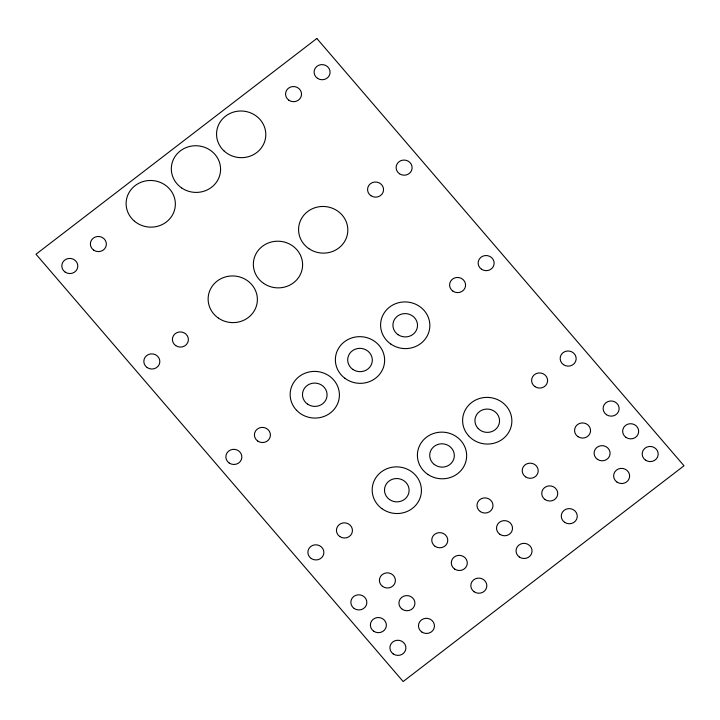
<?xml version="1.0" encoding="UTF-8"?>
<svg xmlns="http://www.w3.org/2000/svg" width="720" height="720" viewBox="0 0 720 720"><rect width="100%" height="100%" fill="white"/><g stroke="black" fill="none" stroke-linecap="round" stroke-linejoin="round"><path stroke-width="1.08" d="M316.845 38.475L36 254.223L403.155 681.525L684 465.777L316.845 38.475M296.586 410.301A24.642 23.328 5.1 0 0 338.256 402.012A24.642 23.328 5.1 0 0 309.492 371.898A24.642 23.328 5.1 0 0 296.586 410.301M390.87 344.097A24.642 23.328 5.1 0 0 429.732 327.771A24.642 23.328 5.1 0 0 395.055 303.912A24.642 23.328 5.1 0 0 390.87 344.097M344.817 378.234A24.642 23.328 5.1 0 0 384.39 363.501A24.642 23.328 5.1 0 0 350.802 338.265A24.642 23.328 5.1 0 0 344.817 378.234M427.806 474.39A24.642 23.328 5.1 0 0 466.551 457.821A24.642 23.328 5.1 0 0 431.712 434.178A24.642 23.328 5.1 0 0 427.806 474.39M381.906 508.644A24.642 23.328 5.1 0 0 421.236 493.362A24.642 23.328 5.1 0 0 387.27 468.594A24.642 23.328 5.1 0 0 381.906 508.644M468.513 435.708A24.642 23.328 5.1 0 0 510.462 428.724A24.642 23.328 5.1 0 0 482.76 397.737A24.642 23.328 5.1 0 0 468.513 435.708M308.853 248.634A24.642 23.328 5.1 0 0 347.706 232.317A24.642 23.328 5.1 0 0 313.029 208.449A24.642 23.328 5.1 0 0 308.853 248.634M263.628 283.374A24.642 23.328 5.1 0 0 302.49 267.057A24.642 23.328 5.1 0 0 267.813 243.189A24.642 23.328 5.1 0 0 263.628 283.374M218.403 318.114A24.642 23.328 5.1 0 0 257.265 301.788A24.642 23.328 5.1 0 0 222.588 277.929A24.642 23.328 5.1 0 0 218.403 318.114M134.496 221.211A24.642 23.328 5.1 0 0 174.888 208.584A24.642 23.328 5.1 0 0 142.812 181.647A24.642 23.328 5.1 0 0 134.496 221.211M181.602 187.911A24.642 23.328 5.1 0 0 220.464 171.594A24.642 23.328 5.1 0 0 185.787 147.726A24.642 23.328 5.1 0 0 181.602 187.911M224.154 151.047A24.642 23.328 5.1 0 0 265.104 140.085A24.642 23.328 5.1 0 0 234.261 111.879A24.642 23.328 5.1 0 0 224.154 151.047M616.968 482.076A8.01 7.578 5.1 0 0 629.595 476.775A8.01 7.578 5.1 0 0 618.327 469.017A8.01 7.578 5.1 0 0 616.968 482.076M645.525 460.143A8.01 7.578 5.1 0 0 658.152 454.833A8.01 7.578 5.1 0 0 646.884 447.084A8.01 7.578 5.1 0 0 645.525 460.143M625.995 437.409A8.01 7.578 5.1 0 0 638.631 432.108A8.01 7.578 5.1 0 0 627.354 424.35A8.01 7.578 5.1 0 0 625.995 437.409M606.465 414.684A8.01 7.578 5.1 0 0 619.101 409.374A8.01 7.578 5.1 0 0 607.824 401.625A8.01 7.578 5.1 0 0 606.465 414.684M577.908 436.626A8.01 7.578 5.1 0 0 590.535 431.316A8.01 7.578 5.1 0 0 579.267 423.567A8.01 7.578 5.1 0 0 577.908 436.626M597.438 459.351A8.01 7.578 5.1 0 0 610.065 454.05A8.01 7.578 5.1 0 0 598.797 446.292A8.01 7.578 5.1 0 0 597.438 459.351M545.076 499.572A8.01 7.578 5.1 0 0 557.703 494.271A8.01 7.578 5.1 0 0 546.435 486.513A8.01 7.578 5.1 0 0 545.076 499.572M525.546 476.847A8.01 7.578 5.1 0 0 538.173 471.546A8.01 7.578 5.1 0 0 526.905 463.788A8.01 7.578 5.1 0 0 525.546 476.847M480.33 511.587A8.01 7.578 5.1 0 0 492.957 506.286A8.01 7.578 5.1 0 0 481.689 498.528A8.01 7.578 5.1 0 0 480.33 511.587M499.86 534.312A8.01 7.578 5.1 0 0 512.487 529.011A8.01 7.578 5.1 0 0 501.219 521.253A8.01 7.578 5.1 0 0 499.86 534.312M435.105 546.327A8.01 7.578 5.1 0 0 447.732 541.017A8.01 7.578 5.1 0 0 436.464 533.268A8.01 7.578 5.1 0 0 435.105 546.327M454.635 569.052A8.01 7.578 5.1 0 0 467.262 563.751A8.01 7.578 5.1 0 0 455.994 555.993A8.01 7.578 5.1 0 0 454.635 569.052M382.41 586.305A8.01 7.578 5.1 0 0 395.325 581.643A8.01 7.578 5.1 0 0 384.489 573.336A8.01 7.578 5.1 0 0 382.41 586.305M354.186 608.49A8.01 7.578 5.1 0 0 366.813 603.189A8.01 7.578 5.1 0 0 355.545 595.431A8.01 7.578 5.1 0 0 354.186 608.49M373.716 631.215A8.01 7.578 5.1 0 0 386.343 625.914A8.01 7.578 5.1 0 0 375.075 618.156A8.01 7.578 5.1 0 0 373.716 631.215M402.273 609.282A8.01 7.578 5.1 0 0 414.9 603.972A8.01 7.578 5.1 0 0 403.632 596.223A8.01 7.578 5.1 0 0 402.273 609.282M421.803 632.007A8.01 7.578 5.1 0 0 434.43 626.706A8.01 7.578 5.1 0 0 423.162 618.948A8.01 7.578 5.1 0 0 421.803 632.007M393.246 653.949A8.01 7.578 5.1 0 0 405.873 648.648A8.01 7.578 5.1 0 0 394.605 640.89A8.01 7.578 5.1 0 0 393.246 653.949M564.606 522.306A8.01 7.578 5.1 0 0 577.233 517.005A8.01 7.578 5.1 0 0 565.965 509.247A8.01 7.578 5.1 0 0 564.606 522.306M519.381 557.046A8.01 7.578 5.1 0 0 532.017 551.736A8.01 7.578 5.1 0 0 520.749 543.987A8.01 7.578 5.1 0 0 519.381 557.046M474.165 591.786A8.01 7.578 5.1 0 0 486.792 586.476A8.01 7.578 5.1 0 0 475.524 578.727A8.01 7.578 5.1 0 0 474.165 591.786M563.499 364.68A8.01 7.578 5.1 0 0 576.135 359.37A8.01 7.578 5.1 0 0 564.867 351.621A8.01 7.578 5.1 0 0 563.499 364.68M534.942 386.622A8.01 7.578 5.1 0 0 547.569 381.312A8.01 7.578 5.1 0 0 536.301 373.563A8.01 7.578 5.1 0 0 534.942 386.622M339.777 536.544A8.01 7.578 5.1 0 0 352.413 531.243A8.01 7.578 5.1 0 0 341.136 523.485A8.01 7.578 5.1 0 0 339.777 536.544M311.22 558.486A8.01 7.578 5.1 0 0 323.847 553.185A8.01 7.578 5.1 0 0 312.579 545.427A8.01 7.578 5.1 0 0 311.22 558.486M229.194 463.023A8.01 7.578 5.1 0 0 241.821 457.722A8.01 7.578 5.1 0 0 230.553 449.964A8.01 7.578 5.1 0 0 229.194 463.023M257.751 441.081A8.01 7.578 5.1 0 0 270.387 435.78A8.01 7.578 5.1 0 0 259.119 428.022A8.01 7.578 5.1 0 0 257.751 441.081M452.916 291.159A8.01 7.578 5.1 0 0 465.552 285.858A8.01 7.578 5.1 0 0 454.275 278.1A8.01 7.578 5.1 0 0 452.916 291.159M481.482 269.217A8.01 7.578 5.1 0 0 494.109 263.916A8.01 7.578 5.1 0 0 482.841 256.158A8.01 7.578 5.1 0 0 481.482 269.217M399.456 173.754A8.01 7.578 5.1 0 0 412.083 168.453A8.01 7.578 5.1 0 0 400.815 160.695A8.01 7.578 5.1 0 0 399.456 173.754M370.899 195.696A8.01 7.578 5.1 0 0 383.526 190.395A8.01 7.578 5.1 0 0 372.258 182.637A8.01 7.578 5.1 0 0 370.899 195.696M288.873 100.233A8.01 7.578 5.1 0 0 301.5 94.932A8.01 7.578 5.1 0 0 290.232 87.174A8.01 7.578 5.1 0 0 288.873 100.233M317.43 78.291A8.01 7.578 5.1 0 0 330.057 72.99A8.01 7.578 5.1 0 0 318.789 65.232A8.01 7.578 5.1 0 0 317.43 78.291M93.708 250.164A8.01 7.578 5.1 0 0 106.335 244.854A8.01 7.578 5.1 0 0 95.067 237.105A8.01 7.578 5.1 0 0 93.708 250.164M65.151 272.106A8.01 7.578 5.1 0 0 77.778 266.796A8.01 7.578 5.1 0 0 66.51 259.047A8.01 7.578 5.1 0 0 65.151 272.106M175.734 345.627A8.01 7.578 5.1 0 0 188.361 340.317A8.01 7.578 5.1 0 0 177.093 332.568A8.01 7.578 5.1 0 0 175.734 345.627M147.168 367.56A8.01 7.578 5.1 0 0 159.804 362.259A8.01 7.578 5.1 0 0 148.527 354.501A8.01 7.578 5.1 0 0 147.168 367.56M398.043 334.674A12.321 11.664 5.1 0 0 417.474 326.52A12.321 11.664 5.1 0 0 400.14 314.586A12.321 11.664 5.1 0 0 398.043 334.674M352.827 369.414A12.321 11.664 5.1 0 0 372.258 361.26A12.321 11.664 5.1 0 0 354.915 349.326A12.321 11.664 5.1 0 0 352.827 369.414M307.602 404.154A12.321 11.664 5.1 0 0 327.033 396A12.321 11.664 5.1 0 0 309.699 384.066A12.321 11.664 5.1 0 0 307.602 404.154M434.268 464.454A12.321 11.664 5.1 0 0 454.185 457.407A12.321 11.664 5.1 0 0 437.616 444.528A12.321 11.664 5.1 0 0 434.268 464.454M389.565 499.572A12.321 11.664 5.1 0 0 409.05 491.526A12.321 11.664 5.1 0 0 391.788 479.493A12.321 11.664 5.1 0 0 389.565 499.572M478.206 428.562A12.321 11.664 5.1 0 0 499.005 424.287A12.321 11.664 5.1 0 0 484.524 409.32A12.321 11.664 5.1 0 0 478.206 428.562"/></g></svg>
